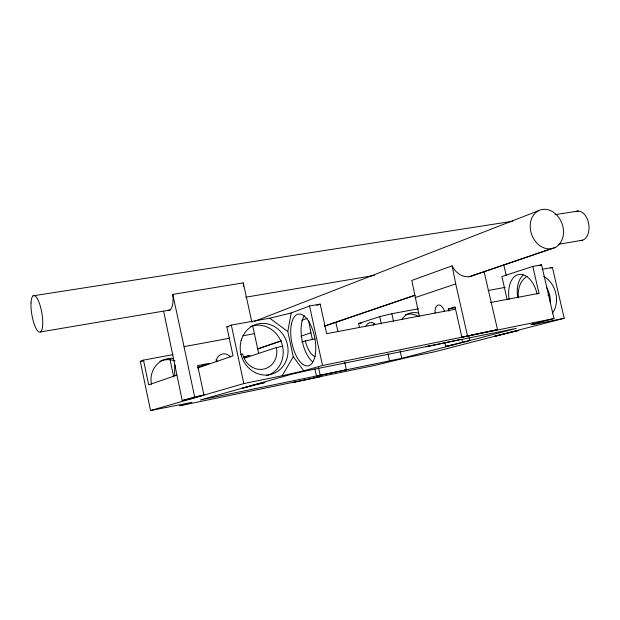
<?xml version="1.0" encoding="UTF-8"?>
<svg xmlns="http://www.w3.org/2000/svg" width="620" height="620" viewBox="0 0 620 620"><rect width="100%" height="100%" fill="white"/><g stroke="black" fill="none" stroke-linecap="round" stroke-linejoin="round"><path stroke-width="0.93" d="M507.183 299.731L501.875 276.543L532.789 266.406L541.562 264.849L553.986 318.541L322.524 365.513L303.761 370.806L293.268 356.733L287.812 331.553L291.199 312.968L309.535 305.993L320.183 304.11L326.655 333.684L455.576 309.178M172.918 354.64L143.499 360.135L140.298 361.413L150.536 410.556L243.838 383.571L282.162 375.759L293.268 356.733M197.648 368.001L233.035 355.841L226.858 326.872L231.338 325.082L269.731 318.192L291.199 312.968M254.417 321.4L538.4 210.746M316.665 305.435L320.183 304.11M301.824 320.292L307.264 318.324M474.951 274.428A18.375 15.221 70 0 1 452.158 265.817L411.796 280.449L419.275 316.177M197.431 367.397L209.165 363.351L197.672 365.567L203.903 395.033L191.317 398.675L182.226 400.543L163.657 311.356M176.778 375.17L148.653 384.842L143.499 360.135M258.005 348.789L280.891 340.985M326.655 325.376L414.532 295.407M473.114 275.427L555.497 247.333M257.726 348.897L281.526 340.783M324.539 326.112L415.152 295.213M469.146 276.799L551.513 248.705A20.235 16.128 70 0 0 558.357 216.922A20.235 16.128 70 0 0 530.658 221.65A20.235 16.128 70 0 0 551.513 248.705M300.909 336.211L310.93 332.824L308.683 320.772M415.121 297.623L455.716 283.913L452.158 265.817M243.676 357.57L249.914 355.485L243.428 356.733M244.412 358.166L276.373 347.526L282.588 346.332M302.351 341.667L314.851 338.869M359.422 327.29L358.593 323.539L379.688 316.619L391.832 313.728L418.492 308.752M538.85 265.732L541.562 264.849M550.661 268.034L552.42 267.476L564.2 318.285L435.147 351.679L408.007 357.298L375.689 365.165L179.746 405.79L191.859 402.372L150.536 410.556M448.903 311.147L448.268 309.031L455.041 306.939L461.885 337.195L497.511 329.608L483.941 271.072M532.789 266.406L538.997 293.322L537.067 293.896A23.932 14.26 79 0 0 518.762 274.482A23.932 14.26 79 0 0 509.129 299.39M182.226 400.543L194.641 396.932L203.903 395.033M295.817 381.75L292.384 382.672L321.315 376.456M344.736 362.344L346.371 369.799L316.456 376.208L314.859 368.861M431.21 345.425L426.134 346.781L460.396 339.473M461.885 337.195L497.511 329.608M342.558 370.814L346.371 369.799M444.896 342.651L445.741 346.394L469.921 340.481L469.069 336.722M401.76 358.344L516.289 328.399L307.063 370.683L291.834 374.17L200.252 400.009L401.76 358.344L400.101 350.897M553.986 318.541L530.984 324.562L534.231 324.392L564.2 318.285M282.162 375.759L303.761 370.806M445.741 346.394L453.05 344.89M240.847 354.346L242.676 353.989A18.809 17.128 71.6 0 0 263.477 369.148A18.809 17.128 71.6 0 0 276.373 347.526M548.01 295.422L549.653 295.104M490.653 302.513L538.997 293.322M301.816 341.976L303.715 341.612M358.593 323.539L361.437 323.005M448.268 309.031L455.716 307.621M140.298 361.413L143.081 360.894M251.937 322.369L243.257 282.883L172.786 294.392L184.032 346.642L229.687 338.218M243.001 335.761L254.417 333.653L258.656 353.385M488.165 290.517L505.122 287.385M226.858 326.872L228.733 326.531M542.089 269.328L552.42 267.476M40.471 331.948L170.291 309.977M245.698 297.213L374.565 275.396M558.79 244.21L582.661 240.172M33.123 295.802L512.856 221.231M554.908 214.69L578.382 211.04M269.731 318.192L287.812 331.553M532.782 323.237L534.231 324.392M335.808 322.439L337.993 331.599M503.626 264.43L506.261 275.559M455.716 283.913L467.441 335.707M461.877 339.194L462.505 342M391.832 313.728L393.483 321.16M379.688 316.619L381.331 324.028M387.911 353.687L389.562 361.111M252.758 326.128L254.417 333.653M309.535 305.993L322.524 365.513M310.93 332.824L312.364 339.419M318.525 367.675L320.168 375.216M231.338 325.082L243.838 383.571M184.032 346.642L194.641 396.932M169.942 359.073L173.662 376.828M405.41 314.658A19.84 16.973 73.4 0 1 418.546 316.541M373.132 325.361A19.708 9.796 78.8 0 1 374.449 323.284M312.666 361.824A26.203 11.865 79.2 0 1 301.956 339.683A26.203 11.865 79.2 0 1 304.304 315.65M315.278 356.616A19.049 8.626 79.2 0 1 305.358 340.682M546.53 287.223A23.041 18.654 73 0 1 550.327 302.917M402 319.137A19.964 17.042 73.4 0 1 418.795 313.193M365.916 326.05A19.77 9.726 78.8 0 1 374.813 323.834M151.489 384.284A22.049 20.824 72.2 0 1 173.011 358.422M250.813 326.43A25.862 23.552 71.6 0 1 281.837 343.573A25.862 23.552 71.6 0 1 266.778 375.604M159.929 361.305A21.902 20.716 72.2 0 1 174.972 360.902M517.716 297.755A23.839 14.345 79 0 1 523.11 275.094M518.49 297.809A23.204 18.732 73 0 1 527.023 276.319M543.817 276.419A23.204 18.732 73 0 1 552.327 313.232M174.848 375.782A21.367 7.727 79.1 0 1 175.111 365.126M575.933 211.428A14.826 9.502 81.4 0 1 588.798 224.448A14.826 9.502 81.4 0 1 580.196 240.475M215.899 359.879A8.641 8.029 71.9 0 1 217.512 361.382M243.257 282.883A17.189 7.014 80.6 0 1 243.458 286.417M172.786 294.392A17.67 6.371 80.5 0 1 168.036 310.225M216.248 361.832A8.851 8.176 71.8 0 1 221.619 354.206A8.851 8.176 71.8 0 1 230.531 356.919M435.046 312.968A9.029 4.867 79.1 0 1 438.503 304.963A9.029 4.867 79.1 0 1 444.555 311.659M326.577 325.407A15.027 13.299 69.9 0 1 324.973 326.097M256.099 384.33L242.567 388.143L264.911 382.524L256.099 384.33M511.825 331.886L494.396 336.389L518.917 330.429L511.825 331.886M291.423 324.082A26.311 11.726 79.2 0 0 305.505 365.676A26.311 11.726 79.2 0 0 312.759 330.166A26.311 11.726 79.2 0 0 291.423 324.082M241.149 340.597A26.071 23.692 71.6 0 0 269.832 374.643A26.071 23.692 71.6 0 0 281.418 332.452A26.071 23.692 71.6 0 0 241.149 340.597M31.016 302.955A18.554 5.061 80.3 0 0 39.145 332.033A18.554 5.061 80.3 0 0 40.409 306.528A18.554 5.061 80.3 0 0 31.016 302.955"/></g></svg>
